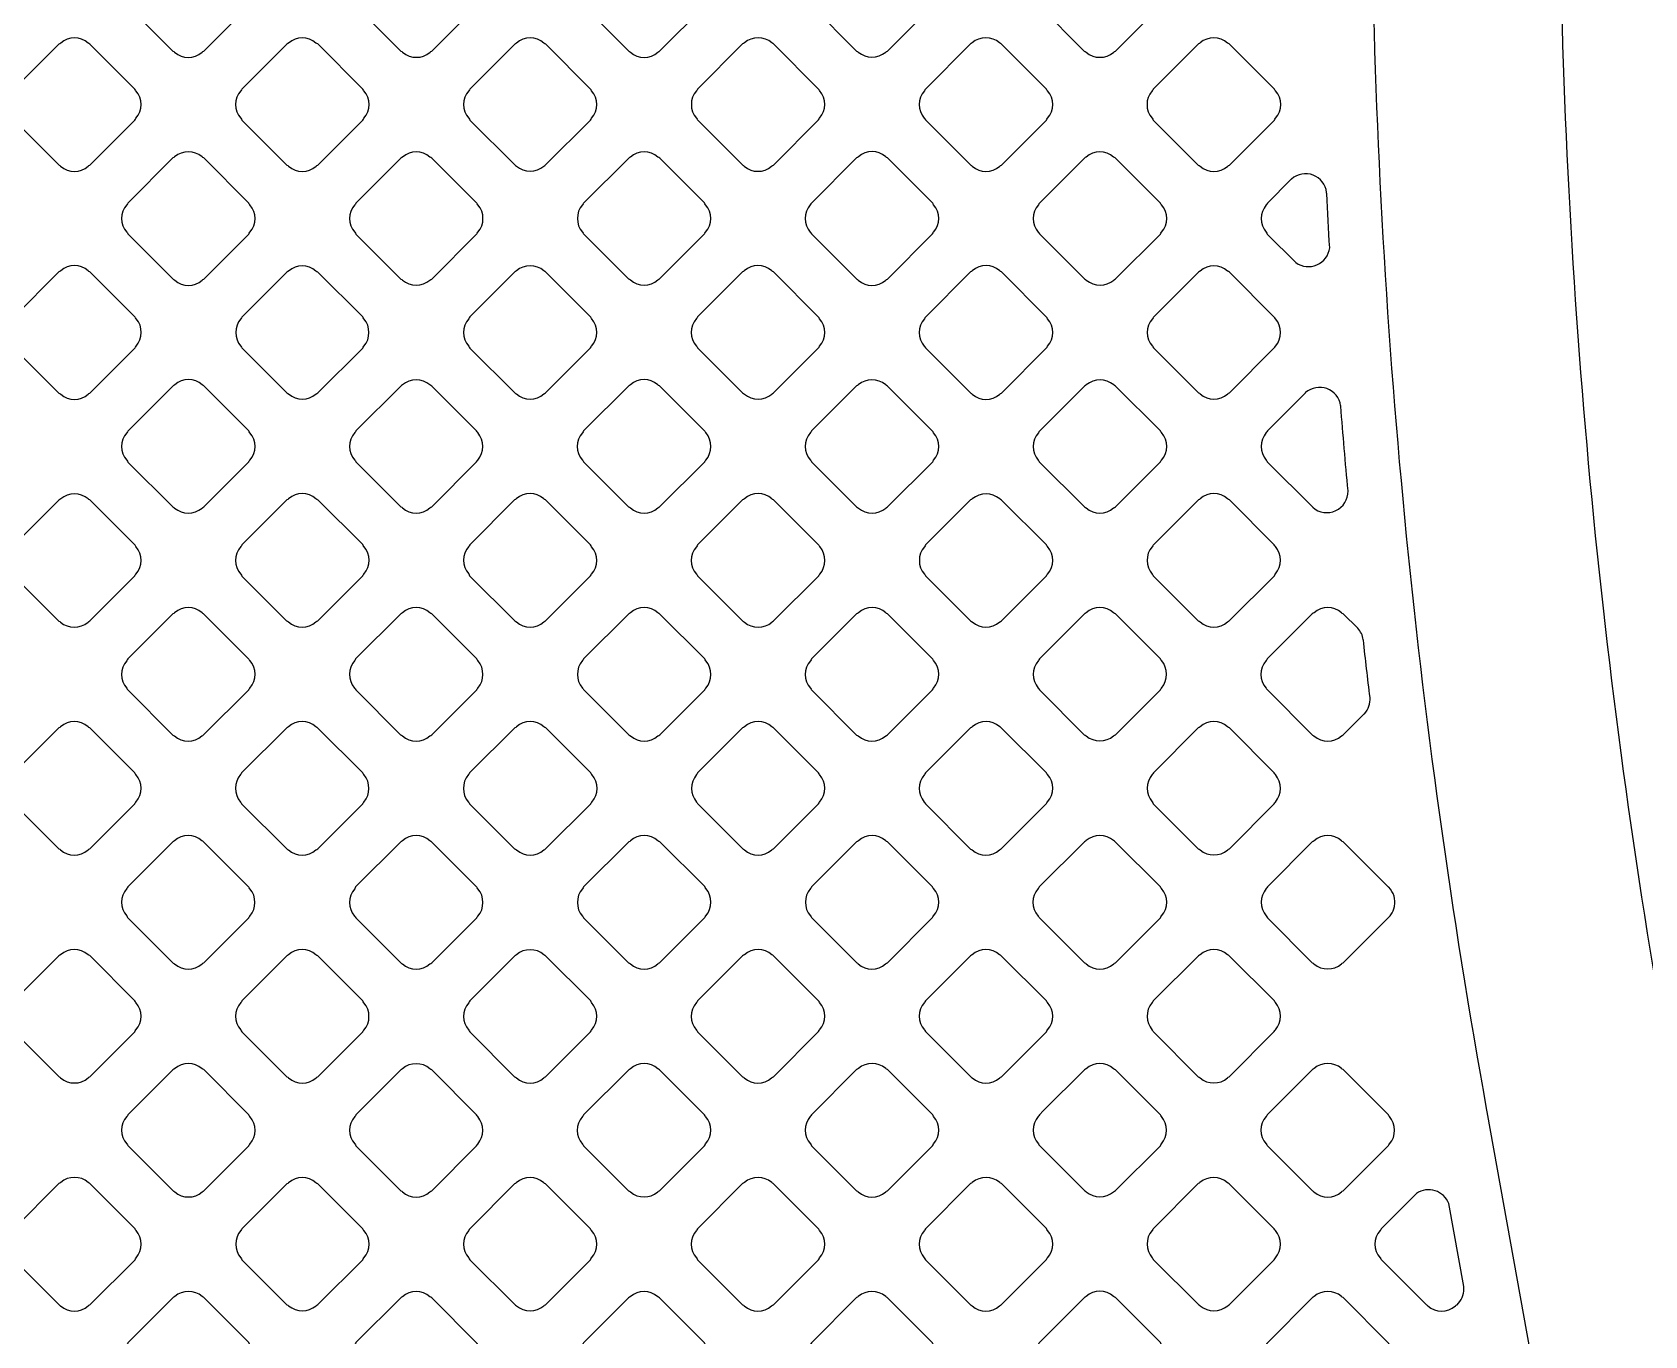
# Model space of a CAD drawing. Header units: millimetres. Extents: x 3440 to 3572, y 2 to 96.
# Drawn here: x 3529.02 to 3530.545, y 64.837 to 66.069 of the extents above; entities that cross this region are included whole.
import ezdxf

# ---------------------------------------------------------------- set-up
doc = ezdxf.new("R2010")
doc.units = ezdxf.units.MM
doc.header["$LTSCALE"] = 23.1
doc.layers.add('gbr-dxf', color=7, linetype='CONTINUOUS')

msp = doc.modelspace()

# ---------------------------------------------------------------- linework, layer by layer
at = {"layer": 'gbr-dxf', "linetype": 'Continuous'}
for points in [[(3529.9322, 69.1544, 0.224387), (3530.0528, 68.8991), (3530.0594, 68.8935), (3530.2616, 68.0324), (3530.2788, 66.7452, -0.031401), (3530.2789, 66.7421), (3530.2832, 66.4211, -0.024536), (3530.2832, 66.4187), (3530.2857, 66.2338, -0.02971), (3530.2858, 66.2309), (3530.2858, 66.2307), (3530.2865, 66.1776, -0.020598), (3530.2866, 66.1756, 0.041374), (3530.3954, 65.05, -0.014401), (3530.3956, 65.0488), (3530.465, 64.6639, -0.013612), (3530.4652, 64.6627, 0.04234), (3530.8402, 63.2846, -0.034058), (3530.8413, 63.2814, 0.030775), (3531.2576, 62.3296, -0.014751), (3531.2581, 62.3284), (3531.4173, 62.0181, -0.022541), (3531.4184, 62.0163, 0.006915), (3531.537, 61.7947, 0.283708)], [(3531.5759, 62.1), (3531.4164, 62.4109, -0.008596), (3531.4153, 62.413, -0.073265), (3530.6404, 64.6957, -0.008634), (3530.64, 64.698), (3530.5714, 65.0781, -0.012454), (3530.5707, 65.0816, -0.041374), (3530.4648, 66.178, -0.007759)]]:
    msp.add_lwpolyline(points, format="xyb", dxfattribs=at)
for points in [[(3529.1094, 66.0958, -0.096265), (3529.1104, 66.0942), (3529.153, 66.0516, -0.092233), (3529.1546, 66.0507, 0.379289), (3529.1805, 66.0506, -0.095866), (3529.1821, 66.0516), (3529.2248, 66.0943, -0.095796), (3529.2258, 66.0959, 0.378906), (3529.2258, 66.1219, -0.095866), (3529.2248, 66.1235), (3529.1821, 66.1662, -0.083), (3529.1807, 66.1671, 0.379293), (3529.1547, 66.1671, -0.096625), (3529.1531, 66.1661), (3529.1104, 66.1234, -0.095916), (3529.1094, 66.1218, 0.379731)], [(3529.325, 66.096, -0.107149), (3529.326, 66.0941), (3529.3685, 66.0517, -0.103498), (3529.3702, 66.0507, 0.379293), (3529.3962, 66.0507, -0.096265), (3529.3978, 66.0517), (3529.4403, 66.0942, -0.095916), (3529.4413, 66.0958, 0.379731), (3529.4413, 66.1218, -0.104215), (3529.4403, 66.1236), (3529.3979, 66.166, -0.107817), (3529.396, 66.167, 0.379289), (3529.3701, 66.167, -0.095506), (3529.3684, 66.1661), (3529.3259, 66.1236, -0.095296), (3529.325, 66.1219, 0.379239)], [(3529.5404, 66.1217, 0.379293), (3529.5404, 66.0958, -0.083235), (3529.5413, 66.0944), (3529.584, 66.0517, -0.096266), (3529.5856, 66.0507, 0.379731), (3529.6116, 66.0507, -0.09572), (3529.6133, 66.0517), (3529.6559, 66.0943, -0.096214), (3529.6569, 66.096, 0.379672), (3529.6569, 66.1219, -0.095612), (3529.6559, 66.1235), (3529.6134, 66.1661, -0.099711), (3529.6117, 66.1671, 0.378906), (3529.5857, 66.1671, -0.095506), (3529.5841, 66.1661), (3529.5414, 66.1234, -0.095602)], [(3529.756, 66.0959, -0.091745), (3529.7569, 66.0944), (3529.7996, 66.0517, -0.087638), (3529.8011, 66.0508, 0.379731), (3529.8271, 66.0508, -0.096265), (3529.8287, 66.0517), (3529.8713, 66.0943, -0.096266), (3529.8723, 66.096, 0.379731), (3529.8723, 66.122, -0.087314), (3529.8714, 66.1234), (3529.8287, 66.1661, -0.091964), (3529.8271, 66.1671, 0.379731), (3529.8011, 66.1671, -0.096265), (3529.7995, 66.1661), (3529.7569, 66.1235, -0.095916), (3529.756, 66.1219, 0.379731)], [(3529.9713, 66.0959, -0.091583), (3529.9723, 66.0944), (3530.0149, 66.0517, -0.103498), (3530.0167, 66.0507, 0.379293), (3530.0427, 66.0507, -0.096265), (3530.0443, 66.0517), (3530.0869, 66.0943, -0.096111), (3530.0879, 66.096, 0.379289), (3530.0879, 66.1219, -0.087284), (3530.087, 66.1234), (3530.0441, 66.1662, -0.09197), (3530.0426, 66.1672, 0.379293), (3530.0166, 66.1672, -0.096119), (3530.015, 66.1662), (3529.9723, 66.1235, -0.096214), (3529.9713, 66.1219, 0.379703)], [(3529.0017, 65.9881, -0.087748), (3529.0026, 65.9866), (3529.0454, 65.9438, -0.083651), (3529.0468, 65.9429, 0.379229), (3529.0728, 65.9429, -0.095866), (3529.0744, 65.9439), (3529.1171, 65.9865, -0.095585), (3529.118, 65.9882, 0.379324), (3529.118, 66.0141, -0.091581), (3529.1171, 66.0157), (3529.0745, 66.0583, -0.095602), (3529.0728, 66.0593, 0.379293), (3529.0469, 66.0592, -0.096265), (3529.0452, 66.0583), (3529.0027, 66.0157, -0.095916), (3529.0017, 66.0141, 0.379731)], [(3529.2172, 65.9882, -0.100266), (3529.2182, 65.9864), (3529.2608, 65.9438, -0.096314), (3529.2624, 65.9429, 0.379672), (3529.2884, 65.9428, -0.096157), (3529.29, 65.9438), (3529.3327, 65.9865, -0.095796), (3529.3336, 65.9881, 0.378943), (3529.3336, 66.0141, -0.092061), (3529.3327, 66.0156), (3529.2899, 66.0584, -0.095796), (3529.2883, 66.0593, 0.379214), (3529.2624, 66.0593, -0.095956), (3529.2607, 66.0583), (3529.2181, 66.0158, -0.095628), (3529.2172, 66.0141, 0.379731)], [(3529.4328, 65.9882, -0.107077), (3529.4338, 65.9863), (3529.4762, 65.944, -0.103324), (3529.4779, 65.943, 0.379214), (3529.5039, 65.943, -0.095956), (3529.5055, 65.944), (3529.548, 65.9865, -0.096023), (3529.549, 65.9881, 0.379672), (3529.549, 66.0141, -0.104099), (3529.548, 66.0158), (3529.5057, 66.0582, -0.107363), (3529.5038, 66.0592, 0.379293), (3529.4779, 66.0592, -0.095956), (3529.4762, 66.0582), (3529.4338, 66.0158, -0.096332), (3529.4328, 66.0141, 0.379289)], [(3529.6482, 65.9881, -0.087748), (3529.6491, 65.9866), (3529.6919, 65.9438, -0.083134), (3529.6933, 65.9429, 0.379731), (3529.7192, 65.9429, -0.096265), (3529.7209, 65.9439), (3529.7636, 65.9866, -0.095916), (3529.7646, 65.9883, 0.379731), (3529.7646, 66.0143, -0.091745), (3529.7636, 66.0158), (3529.7211, 66.0584, -0.095916), (3529.7194, 66.0594, 0.379731), (3529.6934, 66.0594, -0.096265), (3529.6918, 66.0584), (3529.6491, 66.0157, -0.095916), (3529.6482, 66.0141, 0.379731)], [(3529.8636, 65.9883, -0.09185), (3529.8646, 65.9867), (3529.9075, 65.9438, -0.086956), (3529.9089, 65.9429, 0.379214), (3529.9349, 65.9429, -0.096625), (3529.9365, 65.9439), (3529.9791, 65.9865, -0.095916), (3529.9801, 65.9882, 0.379289), (3529.9801, 66.0141, -0.087518), (3529.9792, 66.0156), (3529.9363, 66.0585, -0.091364), (3529.9348, 66.0594, 0.379214), (3529.9088, 66.0594, -0.096625), (3529.9072, 66.0584), (3529.8646, 66.0158, -0.096023), (3529.8637, 66.0142, 0.379672)], [(3530.0791, 65.9881, -0.091581), (3530.0801, 65.9865), (3530.1227, 65.9439, -0.103498), (3530.1245, 65.9429, 0.379293), (3530.1505, 65.9429, -0.095956), (3530.1521, 65.9439), (3530.1947, 65.9865, -0.095916), (3530.1957, 65.9881, 0.379731), (3530.1957, 66.0141, -0.087748), (3530.1948, 66.0156), (3530.152, 66.0584, -0.092233), (3530.1504, 66.0593, 0.379321), (3530.1245, 66.0594, -0.095506), (3530.1228, 66.0584), (3530.0801, 66.0157, -0.095585), (3530.0791, 66.014, 0.379196)], [(3529.1094, 65.8804, -0.091558), (3529.1104, 65.8789), (3529.1532, 65.8361, -0.087978), (3529.1547, 65.8351, 0.379672), (3529.1806, 65.8351, -0.095612), (3529.1823, 65.8361), (3529.2248, 65.8786, -0.095585), (3529.2258, 65.8803, 0.379324), (3529.2258, 65.9062, -0.103621), (3529.2248, 65.908), (3529.1821, 65.9507, -0.091364), (3529.1806, 65.9516, 0.379293), (3529.1546, 65.9516, -0.095956), (3529.153, 65.9506), (3529.1104, 65.908, -0.096266), (3529.1094, 65.9064, 0.379731)], [(3529.325, 65.9063, 0.379214), (3529.325, 65.8803, -0.10047), (3529.326, 65.8786), (3529.3685, 65.8361, -0.095916), (3529.3701, 65.8352, 0.379731), (3529.3961, 65.8352, -0.095756), (3529.3977, 65.8361), (3529.4403, 65.8788, -0.096214), (3529.4413, 65.8804, 0.379703), (3529.4413, 65.9064, -0.09185), (3529.4404, 65.9079), (3529.3978, 65.9505, -0.095895), (3529.3961, 65.9515, 0.378815), (3529.3702, 65.9515, -0.095866), (3529.3686, 65.9505), (3529.3259, 65.9079, -0.095602)], [(3529.5404, 65.8804, -0.095756), (3529.5414, 65.8788), (3529.5838, 65.8364, -0.107794), (3529.5856, 65.8353, 0.379731), (3529.6116, 65.8353, -0.096265), (3529.6133, 65.8363), (3529.6558, 65.8788, -0.095916), (3529.6567, 65.8804, 0.379731), (3529.6567, 65.9064, -0.100266), (3529.6557, 65.9081), (3529.6134, 65.9505, -0.103868), (3529.6116, 65.9515, 0.379731), (3529.5856, 65.9515, -0.096265), (3529.584, 65.9505), (3529.5414, 65.908, -0.095916), (3529.5404, 65.9064, 0.379731)], [(3529.7558, 65.9064, 0.379293), (3529.7558, 65.8804, -0.087748), (3529.7568, 65.8789), (3529.7997, 65.836, -0.083056), (3529.8011, 65.8351, 0.379731), (3529.8271, 65.8351, -0.09572), (3529.8287, 65.8361), (3529.8714, 65.8788, -0.096332), (3529.8724, 65.8805, 0.379289), (3529.8724, 65.9064, -0.09148), (3529.8715, 65.908), (3529.8287, 65.9507, -0.095935), (3529.8271, 65.9517, 0.379287), (3529.8012, 65.9517, -0.095612), (3529.7995, 65.9507), (3529.7568, 65.908, -0.095602)], [(3529.9714, 65.8804, -0.087343), (3529.9724, 65.8789), (3530.0151, 65.8362, -0.099711), (3530.0168, 65.8352, 0.379293), (3530.0428, 65.8352, -0.095956), (3530.0444, 65.8362), (3530.0869, 65.8787, -0.096332), (3530.0879, 65.8803, 0.379289), (3530.0879, 65.9063, -0.092061), (3530.087, 65.9078), (3530.0442, 65.9506, -0.095895), (3530.0426, 65.9515, 0.379293), (3530.0166, 65.9515, -0.095956), (3530.015, 65.9505), (3529.9724, 65.908, -0.096214), (3529.9715, 65.9064, 0.379672)], [(3530.187, 65.8803, -0.091581), (3530.1879, 65.8787), (3530.215, 65.8517, 0.566048), (3530.247, 65.8656, -0.001913), (3530.2441, 65.9169, -0.020035), (3530.244, 65.918, 0.606857), (3530.2109, 65.9307, -0.016024), (3530.2103, 65.9302), (3530.188, 65.9079, -0.095916), (3530.187, 65.9062, 0.379731)], [(3529.0016, 65.7726, -0.099645), (3529.0026, 65.7709), (3529.0452, 65.7282, -0.095602), (3529.0469, 65.7273, 0.379293), (3529.0728, 65.7273, -0.095956), (3529.0744, 65.7283), (3529.1172, 65.771, -0.096314), (3529.1181, 65.7726, 0.379703), (3529.1182, 65.7986, -0.095612), (3529.1172, 65.8002), (3529.0745, 65.8429, -0.099849), (3529.0728, 65.8439, 0.379293), (3529.0469, 65.8439, -0.09572), (3529.0452, 65.8429), (3529.0026, 65.8002, -0.096214), (3529.0016, 65.7986, 0.379672)], [(3529.2173, 65.7986, 0.379293), (3529.2173, 65.7726, -0.095956), (3529.2183, 65.771), (3529.2608, 65.7284, -0.091913), (3529.2624, 65.7275, 0.379731), (3529.2884, 65.7275, -0.09572), (3529.29, 65.7284), (3529.3325, 65.7709, -0.096214), (3529.3335, 65.7726, 0.379672), (3529.3335, 65.7985, -0.099645), (3529.3325, 65.8003), (3529.2901, 65.8427, -0.103498), (3529.2883, 65.8437, 0.378906), (3529.2624, 65.8437, -0.095506), (3529.2607, 65.8427), (3529.2182, 65.8002, -0.095602)], [(3529.4327, 65.7726, -0.100266), (3529.4337, 65.7709), (3529.4762, 65.7284, -0.095916), (3529.4778, 65.7275, 0.379731), (3529.5038, 65.7275, -0.096265), (3529.5054, 65.7284), (3529.548, 65.7711, -0.095916), (3529.549, 65.7727, 0.379731), (3529.549, 65.7987, -0.091745), (3529.5481, 65.8002), (3529.5055, 65.8428, -0.095916), (3529.5038, 65.8438, 0.379731), (3529.4779, 65.8438, -0.096265), (3529.4762, 65.8428), (3529.4337, 65.8003, -0.095916), (3529.4327, 65.7986, 0.379731)], [(3529.6481, 65.7727, -0.099713), (3529.6491, 65.771), (3529.6918, 65.7284, -0.095602), (3529.6934, 65.7274, 0.379293), (3529.7194, 65.7274, -0.096265), (3529.721, 65.7284), (3529.7636, 65.771, -0.096111), (3529.7646, 65.7726, 0.379321), (3529.7646, 65.7986, -0.095506), (3529.7636, 65.8002), (3529.721, 65.8429, -0.099849), (3529.7193, 65.8439, 0.379293), (3529.6933, 65.8439, -0.09572), (3529.6917, 65.8429), (3529.6491, 65.8003, -0.096214), (3529.6481, 65.7987, 0.379703)], [(3529.8636, 65.7726, -0.087248), (3529.8646, 65.7711), (3529.9075, 65.7281, -0.082483), (3529.9089, 65.7273, 0.379293), (3529.9349, 65.7273, -0.095956), (3529.9365, 65.7283), (3529.9792, 65.771, -0.096332), (3529.9802, 65.7726, 0.379289), (3529.9802, 65.7986, -0.09148), (3529.9793, 65.8001), (3529.9365, 65.8429, -0.095602), (3529.9349, 65.8439, 0.379293), (3529.909, 65.8439, -0.095956), (3529.9073, 65.8429), (3529.8646, 65.8002, -0.096332), (3529.8637, 65.7986, 0.379289)], [(3530.0793, 65.7726, -0.087549), (3530.0802, 65.7711), (3530.1228, 65.7285, -0.09979), (3530.1245, 65.7275, 0.379731), (3530.1505, 65.7275, -0.09572), (3530.1521, 65.7285), (3530.1946, 65.771, -0.096266), (3530.1956, 65.7726, 0.379731), (3530.1956, 65.7986, -0.091558), (3530.1946, 65.8001), (3530.1521, 65.8427, -0.095916), (3530.1504, 65.8437, 0.379731), (3530.1245, 65.8437, -0.096265), (3530.1228, 65.8427), (3530.0803, 65.8002, -0.095916), (3530.0793, 65.7985, 0.379731)], [(3529.1094, 65.6648, -0.103506), (3529.1104, 65.663), (3529.1529, 65.6206, -0.099711), (3529.1546, 65.6196, 0.379293), (3529.1805, 65.6196, -0.095956), (3529.1822, 65.6206), (3529.2248, 65.6632, -0.096023), (3529.2258, 65.6649, 0.379672), (3529.2258, 65.6908, -0.107475), (3529.2247, 65.6927), (3529.1823, 65.7351, -0.095602), (3529.1807, 65.7361, 0.379293), (3529.1547, 65.7361, -0.095956), (3529.1531, 65.7351), (3529.1104, 65.6924, -0.096332), (3529.1094, 65.6908, 0.379289)], [(3529.325, 65.6649, -0.096265), (3529.326, 65.6633), (3529.3685, 65.6207, -0.091964), (3529.3701, 65.6198, 0.379731), (3529.3961, 65.6198, -0.096265), (3529.3977, 65.6208), (3529.4402, 65.6633, -0.095916), (3529.4412, 65.6649, 0.379731), (3529.4412, 65.6909, -0.099825), (3529.4402, 65.6926), (3529.3978, 65.735, -0.103446), (3529.396, 65.736, 0.379731), (3529.3701, 65.736, -0.096265), (3529.3684, 65.735), (3529.326, 65.6926, -0.095916), (3529.325, 65.6909, 0.379731)], [(3529.5403, 65.6649, -0.087254), (3529.5412, 65.6634), (3529.5839, 65.6207, -0.099849), (3529.5857, 65.6197, 0.379293), (3529.6116, 65.6197, -0.096625), (3529.6133, 65.6207), (3529.6559, 65.6633, -0.095916), (3529.6569, 65.6649, 0.379289), (3529.6569, 65.6909, -0.087715), (3529.656, 65.6923), (3529.6131, 65.7352, -0.09197), (3529.6115, 65.7362, 0.379214), (3529.5856, 65.7361, -0.095956), (3529.584, 65.7352), (3529.5413, 65.6925, -0.096023), (3529.5403, 65.6908, 0.379672)], [(3529.756, 65.6649, -0.099645), (3529.757, 65.6632), (3529.7996, 65.6206, -0.095602), (3529.8012, 65.6196, 0.378943), (3529.8272, 65.6196, -0.095866), (3529.8288, 65.6206), (3529.8715, 65.6632, -0.095602), (3529.8724, 65.6648, 0.379293), (3529.8724, 65.6908, -0.095956), (3529.8714, 65.6924), (3529.8288, 65.735, -0.09979), (3529.8271, 65.736, 0.379731), (3529.8011, 65.736, -0.09572), (3529.7995, 65.7351), (3529.757, 65.6925, -0.096214), (3529.756, 65.6909, 0.379672)], [(3529.9714, 65.6648, -0.082792), (3529.9723, 65.6634), (3530.0151, 65.6206, -0.096227), (3530.0167, 65.6197, 0.379324), (3530.0426, 65.6197, -0.096157), (3530.0443, 65.6206), (3530.0869, 65.6633, -0.095796), (3530.0879, 65.6649, 0.379293), (3530.0879, 65.6909, -0.096625), (3530.0869, 65.6925), (3530.0444, 65.735, -0.09979), (3530.0427, 65.736, 0.379731), (3530.0168, 65.736, -0.09572), (3530.0151, 65.735), (3529.9724, 65.6924, -0.096214), (3529.9715, 65.6907, 0.379672)], [(3530.187, 65.6649, -0.09148), (3530.1879, 65.6634), (3530.2307, 65.6206, -0.02472), (3530.231, 65.6203, 0.654338), (3530.2643, 65.6358, -0.002945), (3530.2574, 65.7159, -0.021594), (3530.2573, 65.7165, 0.597236), (3530.2242, 65.7287), (3530.2239, 65.7284), (3530.2238, 65.7283), (3530.188, 65.6925, -0.096332), (3530.187, 65.6909, 0.379289)], [(3529.0016, 65.557, -0.095506), (3529.0025, 65.5553), (3529.0452, 65.5127, -0.091205), (3529.0467, 65.5118, 0.379214), (3529.0727, 65.5118, -0.095956), (3529.0743, 65.5128), (3529.117, 65.5555, -0.096023), (3529.118, 65.5571, 0.379672), (3529.118, 65.5831, -0.082876), (3529.1172, 65.5845), (3529.0743, 65.6273, -0.08752), (3529.0728, 65.6282, 0.37925), (3529.0469, 65.6282, -0.096625), (3529.0452, 65.6272), (3529.0026, 65.5846, -0.096332), (3529.0016, 65.5829, 0.379289)], [(3529.2172, 65.5571, -0.107269), (3529.2182, 65.5553), (3529.2605, 65.513, -0.103446), (3529.2623, 65.512, 0.379731), (3529.2883, 65.512, -0.096265), (3529.2899, 65.5129), (3529.3325, 65.5556, -0.095916), (3529.3335, 65.5572, 0.379731), (3529.3335, 65.5832, -0.104215), (3529.3325, 65.585), (3529.2902, 65.6272, -0.107817), (3529.2883, 65.6283, 0.379731), (3529.2624, 65.6283, -0.096265), (3529.2607, 65.6273), (3529.2181, 65.5847, -0.095916), (3529.2172, 65.5831, 0.379731)], [(3529.4327, 65.5573, -0.095612), (3529.4336, 65.5556), (3529.4764, 65.5129, -0.091364), (3529.4779, 65.5119, 0.379293), (3529.5039, 65.512, -0.095956), (3529.5055, 65.5129), (3529.548, 65.5554, -0.096332), (3529.549, 65.5571, 0.379289), (3529.549, 65.583, -0.099534), (3529.548, 65.5847), (3529.5055, 65.6273, -0.103498), (3529.5037, 65.6283, 0.379293), (3529.4777, 65.6283, -0.095956), (3529.4761, 65.6273), (3529.4337, 65.5849, -0.096214), (3529.4327, 65.5832, 0.379672)], [(3529.6481, 65.5571, -0.09185), (3529.6491, 65.5555), (3529.6919, 65.5127, -0.08752), (3529.6934, 65.5118, 0.37925), (3529.7194, 65.5118, -0.096625), (3529.721, 65.5128), (3529.7637, 65.5555, -0.096332), (3529.7647, 65.5571, 0.379289), (3529.7647, 65.5831, -0.083262), (3529.7638, 65.5845), (3529.7209, 65.6274, -0.087645), (3529.7194, 65.6284, 0.379293), (3529.6934, 65.6283, -0.095956), (3529.6918, 65.6274), (3529.6491, 65.5847, -0.096314), (3529.6481, 65.583, 0.379612)], [(3529.8638, 65.583, 0.379293), (3529.8638, 65.5571, -0.100032), (3529.8648, 65.5554), (3529.9073, 65.5129, -0.095958), (3529.9089, 65.5119, 0.379731), (3529.9349, 65.5119, -0.09572), (3529.9365, 65.5129), (3529.9791, 65.5555, -0.096214), (3529.9801, 65.5571, 0.379672), (3529.9801, 65.5831, -0.095612), (3529.9791, 65.5847), (3529.9366, 65.6272, -0.099696), (3529.9349, 65.6282, 0.379239), (3529.909, 65.6282, -0.095612), (3529.9073, 65.6273), (3529.8647, 65.5847, -0.095796)], [(3530.0791, 65.583, 0.379293), (3530.0792, 65.557, -0.083328), (3530.08, 65.5556), (3530.1227, 65.513, -0.096332), (3530.1244, 65.512, 0.379289), (3530.1503, 65.512, -0.09601), (3530.152, 65.5129), (3530.1947, 65.5556, -0.095686), (3530.1956, 65.5573, 0.378814), (3530.1956, 65.5832, -0.095612), (3530.1946, 65.5848), (3530.1522, 65.6273, -0.100151), (3530.1504, 65.6283, 0.379289), (3530.1245, 65.6283, -0.095866), (3530.1228, 65.6274), (3530.0801, 65.5846, -0.095796)], [(3529.1093, 65.4492, -0.095756), (3529.1103, 65.4476), (3529.1529, 65.405, -0.091437), (3529.1544, 65.4041, 0.379731), (3529.1804, 65.4041, -0.096265), (3529.182, 65.4051), (3529.2247, 65.4478, -0.095916), (3529.2257, 65.4494, 0.379731), (3529.2257, 65.4754, -0.083235), (3529.2248, 65.4768), (3529.182, 65.5196, -0.087638), (3529.1806, 65.5205, 0.379731), (3529.1546, 65.5205, -0.096265), (3529.1529, 65.5195), (3529.1103, 65.4769, -0.095916), (3529.1093, 65.4752, 0.379731)], [(3529.3248, 65.4494, -0.107598), (3529.3259, 65.4476), (3529.3683, 65.4051, -0.103498), (3529.3701, 65.4041, 0.379293), (3529.3961, 65.4041, -0.095956), (3529.3977, 65.4051), (3529.4403, 65.4477, -0.096111), (3529.4413, 65.4494, 0.379321), (3529.4413, 65.4753, -0.103506), (3529.4403, 65.4771), (3529.3979, 65.5196, -0.107634), (3529.396, 65.5206, 0.379293), (3529.3701, 65.5206, -0.09572), (3529.3684, 65.5196), (3529.3258, 65.477, -0.096214), (3529.3249, 65.4754, 0.379672)], [(3529.5404, 65.4494, -0.082792), (3529.5413, 65.448), (3529.5842, 65.4051, -0.095602), (3529.5858, 65.4041, 0.378906), (3529.6117, 65.4041, -0.095506), (3529.6134, 65.4051), (3529.6559, 65.4477, -0.095602), (3529.6569, 65.4493, 0.379293), (3529.6569, 65.4752, -0.095956), (3529.6559, 65.4769), (3529.6133, 65.5195, -0.09979), (3529.6116, 65.5205, 0.379731), (3529.5856, 65.5205, -0.09572), (3529.584, 65.5195), (3529.5414, 65.477, -0.096214), (3529.5404, 65.4753, 0.379672)], [(3529.756, 65.4492, -0.091745), (3529.7569, 65.4477), (3529.7996, 65.405, -0.087516), (3529.8011, 65.4041, 0.379731), (3529.8271, 65.4041, -0.09572), (3529.8287, 65.4051), (3529.8714, 65.4478, -0.096266), (3529.8724, 65.4494, 0.379731), (3529.8724, 65.4754, -0.082756), (3529.8715, 65.4768), (3529.8287, 65.5196, -0.087515), (3529.8272, 65.5205, 0.379731), (3529.8013, 65.5205, -0.096265), (3529.7996, 65.5195), (3529.7569, 65.4769, -0.095916), (3529.756, 65.4752, 0.379731)], [(3529.9714, 65.4494, -0.095506), (3529.9724, 65.4477), (3530.0148, 65.4053, -0.107634), (3530.0167, 65.4043, 0.378943), (3530.0426, 65.4043, -0.096998), (3530.0443, 65.4052), (3530.0868, 65.4478, -0.096509), (3530.0878, 65.4494, 0.379214), (3530.0878, 65.4754, -0.10047), (3530.0868, 65.4771), (3530.0444, 65.5195, -0.104018), (3530.0426, 65.5205, 0.379731), (3530.0166, 65.5205, -0.09572), (3530.015, 65.5195), (3529.9724, 65.477, -0.096332), (3529.9715, 65.4753, 0.379289)], [(3530.1868, 65.4753, 0.379293), (3530.1869, 65.4493, -0.083235), (3530.1877, 65.448), (3530.2307, 65.405, -0.083056), (3530.2321, 65.4041, 0.379731), (3530.2581, 65.4041, -0.09572), (3530.2597, 65.4051), (3530.2797, 65.4251), (3530.2798, 65.4251, 0.211342), (3530.2851, 65.4404, -0.002033), (3530.2788, 65.4948, -0.040761), (3530.2787, 65.4952, 0.152796), (3530.2735, 65.5059), (3530.2735, 65.506), (3530.2598, 65.5196, -0.099711), (3530.2581, 65.5206, 0.378906), (3530.2322, 65.5206, -0.095134), (3530.2305, 65.5197), (3530.1878, 65.4769, -0.095166)], [(3529.0016, 65.3415, -0.091745), (3529.0025, 65.34), (3529.0452, 65.2973, -0.087638), (3529.0467, 65.2964, 0.379731), (3529.0727, 65.2964, -0.096265), (3529.0743, 65.2974), (3529.1169, 65.34, -0.095916), (3529.1179, 65.3416, 0.379731), (3529.1179, 65.3676, -0.087748), (3529.117, 65.3691), (3529.0743, 65.4117, -0.091964), (3529.0727, 65.4127, 0.379731), (3529.0468, 65.4127, -0.096265), (3529.0451, 65.4117), (3529.0026, 65.3692, -0.095916), (3529.0016, 65.3675, 0.379731)], [(3529.217, 65.3416, -0.103316), (3529.218, 65.3398), (3529.2606, 65.2973, -0.099711), (3529.2623, 65.2963, 0.379293), (3529.2883, 65.2963, -0.096265), (3529.2899, 65.2973), (3529.3325, 65.3399, -0.096111), (3529.3335, 65.3416, 0.379289), (3529.3335, 65.3675, -0.091476), (3529.3326, 65.3691), (3529.2898, 65.4118, -0.095796), (3529.2882, 65.4128, 0.379293), (3529.2622, 65.4128, -0.096119), (3529.2606, 65.4118), (3529.218, 65.3692, -0.096214), (3529.217, 65.3676, 0.379703)], [(3529.4326, 65.3415, -0.097885), (3529.4336, 65.3399), (3529.4761, 65.2974, -0.107363), (3529.478, 65.2963, 0.378906), (3529.5039, 65.2963, -0.095506), (3529.5055, 65.2973), (3529.5482, 65.34, -0.095602), (3529.5492, 65.3416, 0.379293), (3529.5492, 65.3675, -0.099964), (3529.5482, 65.3693), (3529.5057, 65.4118, -0.104018), (3529.5039, 65.4128, 0.379731), (3529.4779, 65.4128, -0.09572), (3529.4763, 65.4118), (3529.4336, 65.3691, -0.096128), (3529.4326, 65.3675, 0.379506)], [(3529.6483, 65.3675, 0.379293), (3529.6483, 65.3416, -0.087748), (3529.6492, 65.3401), (3529.692, 65.2973, -0.08348), (3529.6934, 65.2964, 0.379289), (3529.7193, 65.2964, -0.095866), (3529.721, 65.2973), (3529.7636, 65.34, -0.095602), (3529.7646, 65.3416, 0.379214), (3529.7646, 65.3676, -0.092139), (3529.7636, 65.3691), (3529.7211, 65.4117, -0.096023), (3529.7194, 65.4127, 0.379672), (3529.6935, 65.4127, -0.096157), (3529.6918, 65.4117), (3529.6492, 65.3691, -0.095602)], [(3529.8636, 65.3416, -0.091581), (3529.8646, 65.34), (3529.9074, 65.2972, -0.086829), (3529.9088, 65.2963, 0.378482), (3529.9347, 65.2964, -0.096949), (3529.9364, 65.2973), (3529.9791, 65.3401, -0.09682), (3529.9801, 65.3417, 0.379293), (3529.9801, 65.3677, -0.083235), (3529.9792, 65.3691), (3529.9364, 65.4119, -0.087516), (3529.9349, 65.4128, 0.379731), (3529.909, 65.4128, -0.09572), (3529.9073, 65.4118), (3529.8646, 65.3692, -0.096214), (3529.8637, 65.3675, 0.379672)], [(3530.0792, 65.3417, -0.096117), (3530.0801, 65.34), (3530.1226, 65.2975, -0.107817), (3530.1245, 65.2965, 0.379731), (3530.1505, 65.2965, -0.095756), (3530.1521, 65.2974), (3530.1946, 65.3399, -0.095958), (3530.1956, 65.3416, 0.379731), (3530.1956, 65.3675, -0.100032), (3530.1946, 65.3693), (3530.1521, 65.4118, -0.104069), (3530.1503, 65.4128, 0.379155), (3530.1244, 65.4128, -0.097058), (3530.1227, 65.4118), (3530.0802, 65.3693, -0.097357), (3530.0792, 65.3676, 0.379415)], [(3529.1093, 65.2339, -0.09185), (3529.1102, 65.2323), (3529.1531, 65.1894, -0.086956), (3529.1546, 65.1885, 0.379214), (3529.1805, 65.1886, -0.096625), (3529.1821, 65.1895), (3529.2247, 65.2321, -0.095916), (3529.2257, 65.2338, 0.379289), (3529.2257, 65.2597, -0.087715), (3529.2248, 65.2612), (3529.182, 65.3041, -0.09197), (3529.1804, 65.305, 0.379214), (3529.1545, 65.305, -0.095956), (3529.1528, 65.304), (3529.1103, 65.2615, -0.096023), (3529.1093, 65.2598, 0.379672)], [(3529.3248, 65.2338, -0.103621), (3529.3259, 65.232), (3529.3684, 65.1895, -0.099711), (3529.3701, 65.1885, 0.379293), (3529.3961, 65.1885, -0.095956), (3529.3977, 65.1895), (3529.4403, 65.2321, -0.096111), (3529.4413, 65.2337, 0.379229), (3529.4413, 65.2597, -0.091476), (3529.4404, 65.2612), (3529.3976, 65.304, -0.095796), (3529.396, 65.305, 0.37925), (3529.3701, 65.3049, -0.096625), (3529.3684, 65.304), (3529.3258, 65.2614, -0.096214), (3529.3249, 65.2597, 0.379672)], [(3529.5404, 65.2597, 0.379293), (3529.5404, 65.2337, -0.09572), (3529.5414, 65.2321), (3529.5838, 65.1897, -0.108029), (3529.5856, 65.1886, 0.379321), (3529.6116, 65.1886, -0.095506), (3529.6132, 65.1896), (3529.6559, 65.2323, -0.095796), (3529.6569, 65.2339, 0.379293), (3529.6569, 65.2599, -0.100032), (3529.6559, 65.2616), (3529.6135, 65.3039, -0.104311), (3529.6117, 65.305, 0.379703), (3529.5857, 65.305, -0.095612), (3529.5841, 65.304), (3529.5414, 65.2613, -0.095796)], [(3529.756, 65.2598, 0.379293), (3529.756, 65.2339, -0.087784), (3529.7569, 65.2324), (3529.7997, 65.1896, -0.086145), (3529.8011, 65.1887, 0.37932), (3529.827, 65.1886, -0.095166), (3529.8287, 65.1896), (3529.8713, 65.2323, -0.095367), (3529.8723, 65.2339, 0.379069), (3529.8723, 65.2599, -0.09185), (3529.8714, 65.2614), (3529.8288, 65.304, -0.096314), (3529.8271, 65.305, 0.379703), (3529.8012, 65.305, -0.095612), (3529.7995, 65.304), (3529.7569, 65.2614, -0.095796)], [(3529.9713, 65.2338, -0.087686), (3529.9723, 65.2323), (3530.015, 65.1896, -0.100054), (3530.0167, 65.1886, 0.379731), (3530.0427, 65.1886, -0.096265), (3530.0443, 65.1896), (3530.0869, 65.2322, -0.096332), (3530.0879, 65.2339, 0.379289), (3530.0879, 65.2598, -0.087518), (3530.087, 65.2613), (3530.0442, 65.3041, -0.093899), (3530.0426, 65.3051, 0.378845), (3530.0167, 65.3051, -0.096528), (3530.015, 65.3041), (3529.9723, 65.2614, -0.09662), (3529.9713, 65.2598, 0.379506)], [(3530.187, 65.2339, -0.099825), (3530.188, 65.2321), (3530.2305, 65.1897, -0.096023), (3530.2321, 65.1887, 0.379289), (3530.2581, 65.1887, -0.095506), (3530.2597, 65.1896), (3530.3033, 65.2332, 0.029355), (3530.3047, 65.2349, 0.108633), (3530.3082, 65.2428, -0.037704), (3530.3083, 65.2431, 0.249064), (3530.3028, 65.261, -0.059915), (3530.3024, 65.2614), (3530.2598, 65.304, -0.099711), (3530.2581, 65.305, 0.379214), (3530.2322, 65.305, -0.096625), (3530.2305, 65.304), (3530.188, 65.2615, -0.095916), (3530.187, 65.2598, 0.379731)], [(3529.0016, 65.1521, 0.379293), (3529.0016, 65.1262, -0.087748), (3529.0025, 65.1247), (3529.0454, 65.0817, -0.083056), (3529.0468, 65.0809, 0.379731), (3529.0728, 65.0809, -0.09572), (3529.0744, 65.0818), (3529.117, 65.1244, -0.096214), (3529.118, 65.1261, 0.379672), (3529.118, 65.152, -0.087343), (3529.1171, 65.1535), (3529.0743, 65.1964, -0.091703), (3529.0727, 65.1973, 0.379287), (3529.0468, 65.1973, -0.095612), (3529.0451, 65.1963), (3529.0025, 65.1537, -0.095602)], [(3529.2171, 65.1261, -0.099645), (3529.2181, 65.1244), (3529.2608, 65.0817, -0.095602), (3529.2624, 65.0808, 0.379293), (3529.2884, 65.0808, -0.095956), (3529.29, 65.0818), (3529.3325, 65.1243, -0.096332), (3529.3335, 65.1259, 0.379289), (3529.3335, 65.1519, -0.09601), (3529.3325, 65.1535), (3529.2899, 65.1961, -0.100073), (3529.2882, 65.1971, 0.379293), (3529.2622, 65.1971, -0.095956), (3529.2606, 65.1961), (3529.2181, 65.1537, -0.096214), (3529.2172, 65.152, 0.379672)], [(3529.4327, 65.126, -0.103621), (3529.4337, 65.1242), (3529.4761, 65.0818, -0.09979), (3529.4778, 65.0808, 0.379731), (3529.5038, 65.0808, -0.09572), (3529.5054, 65.0818), (3529.548, 65.1244, -0.096266), (3529.549, 65.126, 0.379731), (3529.549, 65.152, -0.091558), (3529.5481, 65.1536), (3529.5055, 65.1961, -0.095916), (3529.5038, 65.1971, 0.379731), (3529.4779, 65.1971, -0.096265), (3529.4762, 65.1961), (3529.4337, 65.1536, -0.095916), (3529.4327, 65.1519, 0.379731)], [(3529.6481, 65.152, 0.379214), (3529.6482, 65.126, -0.10047), (3529.6492, 65.1243), (3529.6916, 65.0818, -0.096227), (3529.6933, 65.0808, 0.379064), (3529.7192, 65.0808, -0.096261), (3529.7209, 65.0818), (3529.7636, 65.1246, -0.095819), (3529.7646, 65.1262, 0.379458), (3529.7646, 65.1522, -0.096011), (3529.7636, 65.1538), (3529.7211, 65.1963, -0.100033), (3529.7194, 65.1973, 0.379672), (3529.6935, 65.1973, -0.096157), (3529.6918, 65.1963), (3529.6491, 65.1536, -0.095602)], [(3529.8637, 65.1262, -0.087621), (3529.8646, 65.1247), (3529.9075, 65.0817, -0.083), (3529.9089, 65.0808, 0.379293), (3529.9349, 65.0809, -0.096625), (3529.9365, 65.0818), (3529.9401, 65.0854), (3529.9791, 65.1244, -0.096128), (3529.9801, 65.1261, 0.379506), (3529.9801, 65.152, -0.094068), (3529.9791, 65.1536), (3529.9364, 65.1963, -0.095589), (3529.9348, 65.1973, 0.378681), (3529.9089, 65.1973, -0.095719), (3529.9072, 65.1963), (3529.8646, 65.1537, -0.095819), (3529.8637, 65.1521, 0.379155)], [(3530.0791, 65.152, 0.379293), (3530.0792, 65.126, -0.087784), (3530.0801, 65.1245), (3530.1227, 65.0819, -0.100476), (3530.1244, 65.0809, 0.379672), (3530.1503, 65.0809, -0.095506), (3530.152, 65.0819), (3530.1946, 65.1246, -0.095602), (3530.1956, 65.1262, 0.379293), (3530.1956, 65.1522, -0.087748), (3530.1947, 65.1536), (3530.152, 65.1963, -0.092126), (3530.1504, 65.1973, 0.379289), (3530.1245, 65.1973, -0.095866), (3530.1228, 65.1963), (3530.0801, 65.1536, -0.095796)], [(3529.1094, 65.0184, -0.091581), (3529.1104, 65.0168), (3529.1532, 64.974, -0.086956), (3529.1547, 64.9731, 0.379293), (3529.1807, 64.9731, -0.095956), (3529.1823, 64.974), (3529.2248, 65.0165, -0.096266), (3529.2258, 65.0182, 0.379731), (3529.2258, 65.0442, -0.100032), (3529.2248, 65.0459), (3529.1821, 65.0886, -0.087978), (3529.1806, 65.0895, 0.379672), (3529.1546, 65.0895, -0.095612), (3529.153, 65.0885), (3529.1104, 65.0459, -0.095935), (3529.1094, 65.0443, 0.379287)], [(3529.325, 65.0183, -0.100266), (3529.326, 65.0165), (3529.3685, 64.9741, -0.096266), (3529.3701, 64.9731, 0.379731), (3529.3961, 64.9731, -0.09572), (3529.3977, 64.9741), (3529.4402, 65.0166, -0.096266), (3529.4412, 65.0182, 0.379731), (3529.4412, 65.0442, -0.09572), (3529.4402, 65.0458), (3529.3977, 65.0883, -0.100054), (3529.396, 65.0893, 0.379731), (3529.3701, 65.0893, -0.096265), (3529.3684, 65.0883), (3529.326, 65.0459, -0.095916), (3529.325, 65.0442, 0.379731)], [(3529.5403, 65.0182, -0.09148), (3529.5412, 65.0166), (3529.5837, 64.9741, -0.105617), (3529.5856, 64.9731, 0.378845), (3529.6115, 64.9731, -0.096528), (3529.6131, 64.974), (3529.6558, 65.0167, -0.096036), (3529.6568, 65.0184, 0.378862), (3529.6568, 65.0443, -0.089543), (3529.6558, 65.0458), (3529.6131, 65.0885, -0.091913), (3529.6116, 65.0894, 0.379731), (3529.5856, 65.0894, -0.09572), (3529.584, 65.0885), (3529.5413, 65.0458, -0.096332), (3529.5403, 65.0442, 0.379289)], [(3529.7558, 65.0443, 0.379032), (3529.7559, 65.0183, -0.100483), (3529.7569, 65.0166), (3529.7994, 64.974, -0.095916), (3529.8011, 64.973, 0.379731), (3529.8271, 64.973, -0.096265), (3529.8287, 64.974), (3529.8714, 65.0167, -0.096314), (3529.8724, 65.0184, 0.379672), (3529.8724, 65.0443, -0.095649), (3529.8715, 65.046), (3529.8288, 65.0886, -0.099468), (3529.8271, 65.0896, 0.378681), (3529.8012, 65.0896, -0.095236), (3529.7996, 65.0886), (3529.7568, 65.0459, -0.095209)], [(3529.9714, 65.0443, 0.379293), (3529.9715, 65.0183, -0.083317), (3529.9724, 65.0169), (3530.015, 64.9742, -0.096314), (3530.0167, 64.9732, 0.379672), (3530.0426, 64.9732, -0.096157), (3530.0443, 64.9742), (3530.0868, 65.0167, -0.095394), (3530.0878, 65.0184, 0.379214), (3530.0878, 65.0443, -0.095956), (3530.0868, 65.046), (3530.0443, 65.0884, -0.09979), (3530.0426, 65.0894, 0.379289), (3530.0167, 65.0895, -0.095778), (3530.015, 65.0885), (3529.976, 65.0495), (3529.9724, 65.0459, -0.095535)], [(3530.1869, 65.0443, 0.379293), (3530.1869, 65.0183, -0.091954), (3530.1878, 65.0168), (3530.2306, 64.974, -0.088202), (3530.2321, 64.973, 0.379672), (3530.2581, 64.973, -0.096157), (3530.2597, 64.974), (3530.3025, 65.0168, -0.095796), (3530.3035, 65.0184, 0.379293), (3530.3034, 65.0444, -0.083328), (3530.3026, 65.0458), (3530.2596, 65.0887, -0.087638), (3530.2581, 65.0896, 0.379289), (3530.2322, 65.0896, -0.095506), (3530.2306, 65.0886), (3530.1878, 65.0459, -0.095602)], [(3529.0016, 64.9105, -0.087314), (3529.0025, 64.909), (3529.0454, 64.8661, -0.083056), (3529.0468, 64.8652, 0.379731), (3529.0728, 64.8652, -0.09572), (3529.0744, 64.8662), (3529.1172, 64.9089, -0.095916), (3529.1181, 64.9106, 0.379731), (3529.1181, 64.9365, -0.091745), (3529.1172, 64.9381), (3529.0745, 64.9808, -0.095916), (3529.0729, 64.9818, 0.379731), (3529.0469, 64.9818, -0.096265), (3529.0452, 64.9808), (3529.0026, 64.9381, -0.096266), (3529.0016, 64.9365, 0.379731)], [(3529.2173, 64.9106, -0.09572), (3529.2183, 64.9089), (3529.2608, 64.8663, -0.091964), (3529.2624, 64.8654, 0.379731), (3529.2884, 64.8654, -0.096265), (3529.29, 64.8664), (3529.3325, 64.9089, -0.095916), (3529.3335, 64.9105, 0.379731), (3529.3335, 64.9365, -0.096265), (3529.3325, 64.9381), (3529.29, 64.9806, -0.09979), (3529.2883, 64.9816, 0.379731), (3529.2624, 64.9816, -0.09572), (3529.2607, 64.9806), (3529.2183, 64.9382, -0.096266), (3529.2173, 64.9365, 0.379731)], [(3529.4327, 64.9106, -0.099534), (3529.4337, 64.9089), (3529.4762, 64.8664, -0.098), (3529.4778, 64.8654, 0.379107), (3529.5038, 64.8654, -0.094473), (3529.5054, 64.8663), (3529.5479, 64.9089, -0.096726), (3529.5489, 64.9105, 0.379543), (3529.5489, 64.9365, -0.096117), (3529.5479, 64.9381), (3529.5054, 64.9806, -0.09979), (3529.5037, 64.9816, 0.379731), (3529.4777, 64.9816, -0.09572), (3529.4761, 64.9806), (3529.4337, 64.9382, -0.096332), (3529.4327, 64.9365, 0.379289)], [(3529.648, 64.9365, 0.379475), (3529.6481, 64.9105, -0.095956), (3529.649, 64.9088), (3529.6917, 64.8662, -0.091964), (3529.6933, 64.8652, 0.379731), (3529.7192, 64.8652, -0.096265), (3529.7209, 64.8662), (3529.7636, 64.9089, -0.096558), (3529.7646, 64.9106, 0.379731), (3529.7646, 64.9365, -0.082756), (3529.7637, 64.9379), (3529.7208, 64.9808, -0.087978), (3529.7193, 64.9818, 0.379498), (3529.6934, 64.9818, -0.094651), (3529.6917, 64.9808), (3529.649, 64.9381, -0.095227)], [(3529.8636, 64.9105, -0.100154), (3529.8646, 64.9088), (3529.9072, 64.8663, -0.095602), (3529.9088, 64.8653, 0.379214), (3529.9348, 64.8653, -0.096625), (3529.9364, 64.8663), (3529.9791, 64.909, -0.096214), (3529.9801, 64.9107, 0.379672), (3529.9801, 64.9366, -0.095612), (3529.9791, 64.9383), (3529.9366, 64.9808, -0.09904), (3529.9349, 64.9818, 0.379214), (3529.909, 64.9818, -0.095956), (3529.9073, 64.9808), (3529.8646, 64.9381, -0.096023), (3529.8637, 64.9365, 0.379672)], [(3530.0791, 64.9366, 0.379293), (3530.0792, 64.9106, -0.083328), (3530.08, 64.9092), (3530.1229, 64.8664, -0.096314), (3530.1245, 64.8654, 0.379612), (3530.1505, 64.8654, -0.096157), (3530.1521, 64.8664), (3530.1946, 64.9089, -0.095796), (3530.1956, 64.9106, 0.379293), (3530.1956, 64.9365, -0.095973), (3530.1946, 64.9381), (3530.152, 64.9807, -0.100151), (3530.1503, 64.9817, 0.379321), (3530.1243, 64.9818, -0.095506), (3530.1227, 64.9808), (3530.0801, 64.9382, -0.095796)], [(3530.2947, 64.9105, -0.09185), (3530.2956, 64.909), (3530.3384, 64.8662, -0.087737), (3530.3398, 64.8653, 0.379276), (3530.3658, 64.8653, -0.095612), (3530.3674, 64.8663), (3530.3688, 64.8677, 0.217159), (3530.3738, 64.8835), (3530.3596, 64.9619, 0.487561), (3530.3291, 64.9715), (3530.2957, 64.9381, -0.095935), (3530.2947, 64.9365, 0.379196)], [(3529.1094, 64.8027, -0.091685), (3529.1104, 64.8012), (3529.1531, 64.7585, -0.087297), (3529.1546, 64.7575, 0.379731), (3529.1805, 64.7575, -0.09572), (3529.1822, 64.7585), (3529.2248, 64.8012, -0.096266), (3529.2258, 64.8028, 0.379731), (3529.2258, 64.8288, -0.103612), (3529.2247, 64.8306), (3529.1823, 64.873, -0.091964), (3529.1807, 64.874, 0.379731), (3529.1547, 64.874, -0.096265), (3529.1531, 64.873), (3529.1104, 64.8303, -0.095916), (3529.1094, 64.8287, 0.379731)], [(3529.325, 64.8029, -0.096265), (3529.326, 64.8012), (3529.3686, 64.7586, -0.092342), (3529.3701, 64.7577, 0.379064), (3529.3961, 64.7577, -0.097298), (3529.3977, 64.7586), (3529.4403, 64.8012, -0.095166), (3529.4412, 64.8028, 0.379293), (3529.4412, 64.8288, -0.095956), (3529.4402, 64.8304), (3529.3977, 64.8729, -0.100054), (3529.396, 64.8739, 0.379731), (3529.3701, 64.8739, -0.096265), (3529.3684, 64.8729), (3529.326, 64.8305, -0.095916), (3529.325, 64.8288, 0.379731)], [(3529.5403, 64.8287, 0.379427), (3529.5403, 64.8028, -0.087748), (3529.5412, 64.8013), (3529.5839, 64.7586, -0.09979), (3529.5856, 64.7576, 0.379731), (3529.6116, 64.7576, -0.09572), (3529.6133, 64.7586), (3529.6367, 64.782), (3529.6558, 64.8011, -0.095916), (3529.6567, 64.8027, 0.379731), (3529.6567, 64.8287, -0.091745), (3529.6558, 64.8302), (3529.6131, 64.8729, -0.096332), (3529.6115, 64.8739, 0.379289), (3529.5855, 64.8739, -0.096507), (3529.5839, 64.8729), (3529.5413, 64.8304, -0.09437)], [(3529.7558, 64.8027, -0.096157), (3529.7568, 64.8011), (3529.7994, 64.7584, -0.091364), (3529.801, 64.7575, 0.379293), (3529.8269, 64.7575, -0.095956), (3529.8286, 64.7585), (3529.8713, 64.8012, -0.096332), (3529.8723, 64.8029, 0.379289), (3529.8723, 64.8288, -0.082704), (3529.8714, 64.8302), (3529.8286, 64.8731, -0.086956), (3529.8271, 64.874, 0.379293), (3529.8011, 64.874, -0.095956), (3529.7995, 64.873), (3529.7568, 64.8303, -0.096023), (3529.7558, 64.8287, 0.379672)], [(3529.9713, 64.8028, -0.096265), (3529.9723, 64.8011), (3530.0148, 64.7587, -0.107794), (3530.0167, 64.7576, 0.379731), (3530.0427, 64.7576, -0.096265), (3530.0443, 64.7586), (3530.0869, 64.8012, -0.095916), (3530.0879, 64.8028, 0.379731), (3530.0879, 64.8288, -0.100266), (3530.0869, 64.8305), (3530.0444, 64.873, -0.104018), (3530.0426, 64.8741, 0.379731), (3530.0166, 64.8741, -0.09572), (3530.015, 64.8731), (3529.9723, 64.8304, -0.095916), (3529.9713, 64.8288, 0.379731)], [(3530.187, 64.8288, 0.379293), (3530.187, 64.8028, -0.087748), (3530.1879, 64.8013), (3530.2307, 64.7585, -0.08348), (3530.2321, 64.7576, 0.379672), (3530.2581, 64.7576, -0.095612), (3530.2597, 64.7586), (3530.3024, 64.8013, -0.095602), (3530.3033, 64.8029, 0.379293), (3530.3033, 64.8288, -0.091954), (3530.3024, 64.8304), (3530.2598, 64.873, -0.096332), (3530.2581, 64.874, 0.379289), (3530.2322, 64.874, -0.095506), (3530.2306, 64.873), (3530.188, 64.8304, -0.095602)]]:
    msp.add_lwpolyline(points, format="xyb", close=True, dxfattribs=at)

doc.saveas('drawing.dxf')
